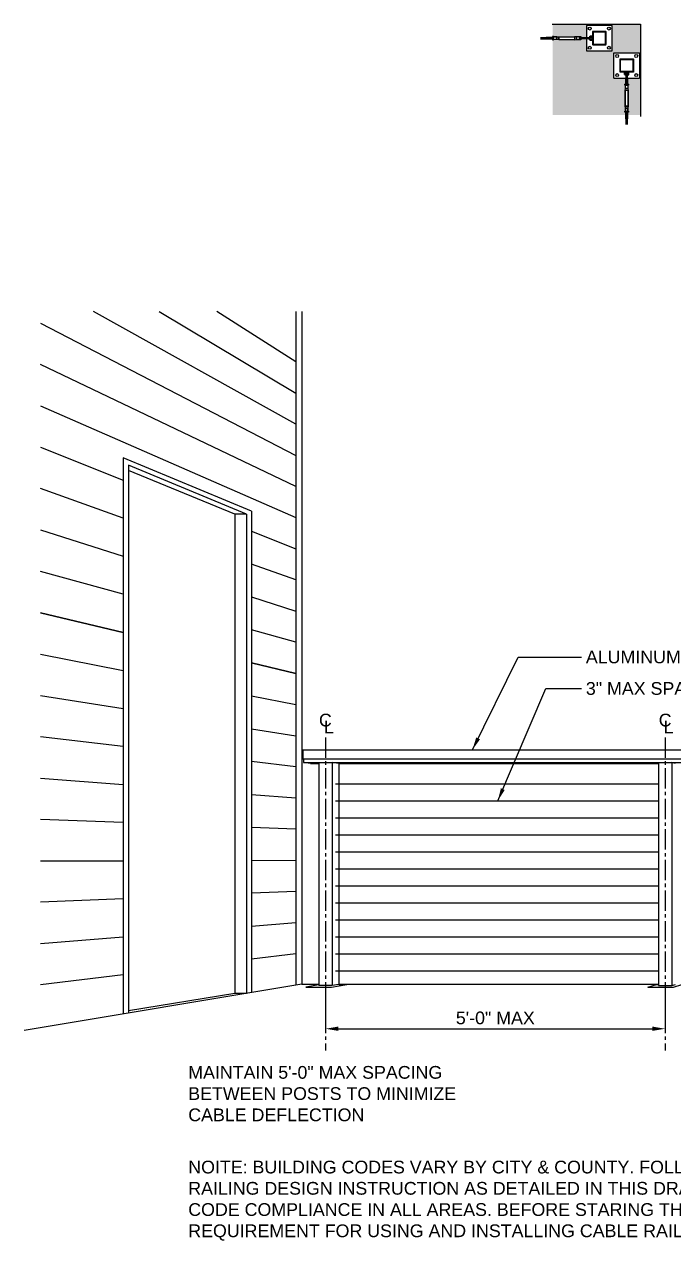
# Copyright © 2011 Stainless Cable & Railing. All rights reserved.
# Model space of a CAD drawing. Header units: inches. Extents: x -19098 to -18846, y -11153 to -10938.
# Drawn here: x -19098 to -18983.3, y -11152.8 to -10938 of the extents above; entities that cross this region are included whole.
import ezdxf

# ---------------------------------------------------------------- set-up
doc = ezdxf.new("R2010")
doc.units = ezdxf.units.IN
doc.header["$LTSCALE"] = 48
doc.header["$MEASUREMENT"] = 0
doc.linetypes.add('CENTER2', pattern=[1.125, 0.75, -0.125, 0.125, -0.125])
doc.layers.get('0').update_dxf_attribs({"color": 3})
for name, color, linetype in [('A-ANNO-DIM', 1, 'Continuous'), ('A-ANNO-NOTE', 3, 'Continuous'), ('A-DETL-FINE', 1, 'Continuous'), ('A-DETL-LMED', 4, 'Continuous'), ('A-DETL-MED', 5, 'Continuous'), ('A-DETL-POCHE', 253, 'Continuous'), ('A-DETL-THIN', 3, 'Continuous'), ('A-GRID', 251, 'CENTER2'), ('A-POCHE', 254, 'CENTER2')]:
    doc.layers.add(name, color=color, linetype=linetype)
doc.styles.add('SCR-ANNO', font='ARIAL.TTF')
doc.dimstyles.new('SCR-ANNO-VAR', dxfattribs={"dimscale": 48, "dimtxt": 0.09375, "dimasz": 0.09375, "dimexe": 0.03125, "dimexo": 0.03125, "dimgap": 0.03125, "dimtad": 1, "dimzin": 3, "dimdsep": 46, "dimlunit": 4, "dimtxsty": 'SCR-ANNO', "dimblk2": 'ARCHTICK', "dimcen": 0.09375, "dimdle": 0.03125, "dimclrd": 1, "dimclre": 1, "dimclrt": 256, "dimazin": 0, "dimtfac": 0.75, "dimtmove": 2, "dimatfit": 3, "dimfxl": 0, "dimfrac": 2, "dimtolj": 1, "dimtzin": 0, "dimlwd": -1, "dimlwe": -1, "dimarcsym": 0})

# ---------------------------------------------------------------- blocks, each defined once
blk = doc.blocks.new('*D10')
at = {"layer": 'A-ANNO-DIM', "color": 1}
for p, q in [((-19044.81, -11108.88), (-19044.81, -11116.12)), ((-18984.81, -11108.88), (-18984.81, -11116.12)), ((-19042.56, -11115.37), (-18987.06, -11115.37))]:
    blk.add_line(p, q, dxfattribs=at)
for points in [[(-19042.56, -11114.99), (-19042.56, -11115.74), (-19044.81, -11115.37)], [(-18987.06, -11114.99), (-18987.06, -11115.74), (-18984.81, -11115.37)]]:
    blk.add_solid(points, dxfattribs=at)
at = {"layer": 'A-ANNO-DIM', "insert": (-19014.81, -11113.47), "char_height": 2.25, "attachment_point": 5, "style": 'SCR-ANNO'}
blk.add_mtext('\\A1;5\'-0" MAX', dxfattribs=at)
blk = doc.blocks.new('_ArchTick')
at = {"color": 0, "linetype": 'ByBlock', "const_width": 0.15}
blk.add_lwpolyline([(-0.5, -0.5), (0.5, 0.5)], dxfattribs=at)
blk = doc.blocks.new('A$C5E34648E')
at = {"layer": 'A-ANNO-NOTE'}
for p, q in [((-7.07, 0.13), (-6.89, 0.13)), ((-7.07, 0.13), (-6.89, 0.13)), ((-6.33, 0.21), (-6.89, 0.21)), ((-6.33, 0.21), (-6.89, 0.21)), ((-2.1, 0.13), (-2.29, 0.13)), ((-2.1, 0.13), (-2.29, 0.13)), ((-0.72, -0.16), (-0.72, 0.14)), ((-0.72, 0.14), (-0.4, 0.14)), ((-0.4, 0.38), (-0.4, 0.36)), ((-0.4, 0.38), (-0.1, 0.38)), ((-0.4, 0.14), (-0.4, 0.19)), ((-0.1, 0.36), (-0.1, 0.38)), ((-0.1, 0.08), (-0.1, -0.1)), ((-7.07, -0.15), (-6.89, -0.15)), ((-7.07, -0.15), (-6.89, -0.15)), ((-2.1, -0.15), (-2.29, -0.15)), ((-2.1, -0.15), (-2.29, -0.15)), ((-0.46, -0.16), (-0.72, -0.16)), ((-0.4, -0.16), (-0.49, -0.16)), ((-0.46, -0.16), (-0.46, -0.16)), ((-0.4, -0.21), (-0.4, -0.16)), ((-0.4, -0.38), (-0.4, -0.36)), ((-0.4, -0.38), (-0.1, -0.38)), ((-0.36, -0.16), (-0.36, -0.16)), ((-0.1, -0.36), (-0.1, -0.38))]:
    blk.add_line(p, q, dxfattribs=at)
for points in [[(-9.2, 0.14), (-8.21, 0.14), (-8.21, -0.16), (-9.2, -0.16)], [(-9.2, 0.14), (-8.21, 0.14), (-8.21, -0.16), (-9.2, -0.16)], [(-8.21, -0.15), (-7.07, -0.15), (-7.07, 0.13), (-8.21, 0.13)], [(-2.1, 0.13), (-0.72, 0.13), (-0.72, -0.15), (-2.1, -0.15)], [(-2.1, 0.13), (-0.72, 0.13), (-0.72, -0.15), (-2.1, -0.15)], [(-0.46, -0.16), (-0.46, -0.16), (-0.72, -0.16), (-0.72, 0.14), (-0.46, 0.14)]]:
    blk.add_lwpolyline(points, dxfattribs=at)
for points in [[(-6.89, 0.3), (-7.07, 0.3), (-7.07, -0.31), (-6.89, -0.31)], [(-6.89, 0.3), (-7.07, 0.3), (-7.07, -0.31), (-6.89, -0.31)], [(-6.33, -0.23), (-6.89, -0.23), (-6.89, 0.21), (-6.33, 0.21)], [(-6.33, -0.23), (-6.89, -0.23), (-6.89, 0.21), (-6.33, 0.21)], [(-6.33, 0.21), (-5.98, 0.26), (-5.98, -0.27), (-6.33, -0.23)], [(-6.33, 0.21), (-5.98, 0.26), (-5.98, -0.27), (-6.33, -0.23)], [(-5.98, 0.26), (-3.19, 0.26), (-3.19, -0.27), (-5.98, -0.27)], [(-5.98, 0.26), (-3.19, 0.26), (-3.19, -0.27), (-5.98, -0.27)], [(-2.85, 0.21), (-3.19, 0.26), (-3.19, -0.27), (-2.85, -0.23)], [(-2.85, 0.21), (-3.19, 0.26), (-3.19, -0.27), (-2.85, -0.23)], [(-2.85, -0.23), (-2.29, -0.23), (-2.29, 0.21), (-2.85, 0.21)], [(-2.85, -0.23), (-2.29, -0.23), (-2.29, 0.21), (-2.85, 0.21)], [(-2.29, 0.3), (-2.1, 0.3), (-2.1, -0.31), (-2.29, -0.31)], [(-2.29, 0.3), (-2.1, 0.3), (-2.1, -0.31), (-2.29, -0.31)], [(-0.08, -0.36), (-0.08, 0.36), (0.01, 0.36), (0.01, -0.36)]]:
    blk.add_lwpolyline(points, close=True, dxfattribs=at)
blk.add_lwpolyline([(-0.27, 0.19), (-0.45, 0.19, -0.414214), (-0.46, 0.2), (-0.46, 0.35, -0.414214), (-0.45, 0.36), (-0.08, 0.36), (-0.08, -0.36), (-0.45, -0.36, -0.414214), (-0.46, -0.35), (-0.46, -0.22, -0.414214), (-0.45, -0.21), (-0.27, -0.21)], format="xyb", dxfattribs=at)
for centre, radius in [((-0.41, -0.01), 0.152), ((-0.28, -0.01), 0.202)]:
    blk.add_arc(centre, radius, 273.1321, 86.8679, dxfattribs=at)
at = {"layer": 'A-DETL-FINE', "lineweight": 0}
for p, q in [((-8.13, -0.15), (-8.21, 0.13)), ((-8.13, -0.15), (-8.21, 0.13)), ((-8.04, -0.15), (-8.12, 0.13)), ((-8.04, -0.15), (-8.12, 0.13)), ((-7.96, -0.15), (-8.03, 0.13)), ((-7.96, -0.15), (-8.03, 0.13)), ((-7.96, -0.15), (-8.03, 0.13)), ((-7.96, -0.15), (-8.03, 0.13)), ((-7.87, -0.15), (-7.94, 0.13)), ((-7.87, -0.15), (-7.94, 0.13)), ((-7.78, -0.15), (-7.85, 0.13)), ((-7.78, -0.15), (-7.85, 0.13)), ((-7.69, -0.15), (-7.76, 0.13)), ((-7.69, -0.15), (-7.76, 0.13)), ((-7.6, -0.15), (-7.68, 0.13)), ((-7.6, -0.15), (-7.68, 0.13)), ((-7.51, -0.15), (-7.59, 0.13)), ((-7.51, -0.15), (-7.59, 0.13)), ((-7.51, -0.15), (-7.59, 0.13)), ((-7.51, -0.15), (-7.59, 0.13)), ((-7.43, -0.15), (-7.5, 0.13)), ((-7.43, -0.15), (-7.5, 0.13)), ((-7.34, -0.15), (-7.41, 0.13)), ((-7.34, -0.15), (-7.41, 0.13)), ((-7.25, -0.15), (-7.32, 0.13)), ((-7.25, -0.15), (-7.32, 0.13)), ((-7.16, -0.15), (-7.23, 0.13)), ((-7.16, -0.15), (-7.23, 0.13)), ((-7.07, -0.15), (-7.15, 0.13)), ((-7.07, -0.15), (-7.15, 0.13)), ((-2.05, -0.15), (-1.97, 0.13)), ((-2.05, -0.15), (-1.97, 0.13)), ((-1.96, -0.15), (-1.88, 0.13)), ((-1.96, -0.15), (-1.88, 0.13)), ((-1.87, -0.15), (-1.79, 0.13)), ((-1.87, -0.15), (-1.79, 0.13)), ((-1.87, -0.15), (-1.79, 0.13)), ((-1.87, -0.15), (-1.79, 0.13)), ((-1.78, -0.15), (-1.71, 0.13)), ((-1.78, -0.15), (-1.71, 0.13)), ((-1.69, -0.15), (-1.62, 0.13)), ((-1.69, -0.15), (-1.62, 0.13)), ((-1.6, -0.15), (-1.53, 0.13)), ((-1.6, -0.15), (-1.53, 0.13)), ((-1.52, -0.15), (-1.44, 0.13)), ((-1.52, -0.15), (-1.44, 0.13)), ((-1.43, -0.15), (-1.35, 0.13)), ((-1.43, -0.15), (-1.35, 0.13)), ((-1.43, -0.15), (-1.35, 0.13)), ((-1.43, -0.15), (-1.35, 0.13)), ((-1.34, -0.15), (-1.26, 0.13)), ((-1.34, -0.15), (-1.26, 0.13)), ((-1.25, -0.15), (-1.18, 0.13)), ((-1.25, -0.15), (-1.18, 0.13)), ((-1.16, -0.15), (-1.09, 0.13)), ((-1.16, -0.15), (-1.09, 0.13)), ((-1.07, -0.15), (-1, 0.13)), ((-1.07, -0.15), (-1, 0.13)), ((-0.98, -0.15), (-0.91, 0.13)), ((-0.98, -0.15), (-0.91, 0.13)), ((-0.98, -0.15), (-0.91, 0.13)), ((-0.98, -0.15), (-0.91, 0.13)), ((-0.9, -0.15), (-0.82, 0.13)), ((-0.9, -0.15), (-0.82, 0.13)), ((-0.81, -0.15), (-0.73, 0.13)), ((-0.81, -0.15), (-0.73, 0.13))]:
    blk.add_line(p, q, dxfattribs=at)
at = {"layer": 'A-DETL-FINE'}
blk.add_lwpolyline([(-8.21, -0.15), (-7.07, -0.15), (-7.07, 0.13), (-8.21, 0.13)], dxfattribs=at)

msp = doc.modelspace()

# ---------------------------------------------------------------- hatches: boundary and pattern name
at = {"layer": 'A-POCHE'}
h = msp.add_hatch(color=256, dxfattribs=at)
edge = h.paths.add_edge_path(flags=0)
edge.add_line((-18998.705, -10940.611), (-18998.705, -10942.662))
edge.add_arc((-18998.645, -10942.662), 0.06, 180, 270)
edge.add_line((-18998.645, -10942.722), (-18994.245, -10942.722))
edge.add_arc((-18994.245, -10942.662), 0.06, 270, 360)
edge.add_line((-18994.185, -10942.662), (-18994.185, -10938.262))
edge.add_arc((-18994.245, -10938.262), 0.06, 0, 90)
edge.add_line((-18994.245, -10938.202), (-18998.645, -10938.202))
edge.add_arc((-18998.645, -10938.262), 0.06, 90, 180)
edge.add_line((-18998.705, -10938.262), (-18998.705, -10940.611))
edge = h.paths.add_edge_path(flags=0)
edge.add_arc((-18993.808, -10943.099), 0.06, 90, 180)
edge.add_line((-18993.868, -10943.099), (-18993.868, -10947.499))
edge.add_arc((-18993.808, -10947.499), 0.06, 180, 270)
edge.add_line((-18993.808, -10947.559), (-18991.757, -10947.559))
edge.add_line((-18991.757, -10947.559), (-18989.408, -10947.559))
edge.add_arc((-18989.408, -10947.499), 0.06, 270, 360)
edge.add_line((-18989.348, -10947.499), (-18989.348, -10943.099))
edge.add_arc((-18989.408, -10943.099), 0.06, 0, 90)
edge.add_line((-18989.408, -10943.039), (-18993.808, -10943.039))
h.paths.add_polyline_path([(-19004.523, -10940.774), (-19004.661, -10940.774), (-19004.661, -10954.027), (-18991.757, -10954.027), (-18991.757, -10953.56), (-18991.92, -10953.56), (-18991.92, -10953.376), (-18991.84, -10953.376), (-18991.84, -10952.815), (-18991.883, -10952.47), (-18991.883, -10949.683), (-18991.84, -10949.338), (-18991.84, -10948.776), (-18991.92, -10948.776), (-18991.92, -10948.593), (-18991.757, -10948.593), (-18991.757, -10947.559), (-18991.476, -10947.559), (-18991.476, -10948.593), (-18991.313, -10948.593), (-18991.313, -10948.776), (-18991.393, -10948.776), (-18991.393, -10949.338), (-18991.351, -10949.683), (-18991.351, -10952.47), (-18991.393, -10952.815), (-18991.393, -10953.376), (-18991.313, -10953.376), (-18991.313, -10953.56), (-18991.476, -10953.56), (-18991.476, -10954.027), (-18989.168, -10954.027), (-18989.168, -10938.022), (-19004.661, -10938.022), (-19004.661, -10940.167), (-19004.523, -10940.167), (-19004.523, -10940.246), (-19003.961, -10940.246), (-19003.616, -10940.204), (-19000.829, -10940.204), (-19000.484, -10940.246), (-18999.923, -10940.246), (-18999.923, -10940.167), (-18999.739, -10940.167), (-18999.739, -10940.33), (-18998.705, -10940.33), (-18998.705, -10940.611), (-18999.739, -10940.611), (-18999.739, -10940.774), (-18999.923, -10940.774), (-18999.923, -10940.693), (-19000.484, -10940.693), (-19000.829, -10940.735), (-19003.616, -10940.735), (-19003.961, -10940.693), (-19004.523, -10940.693)])

# ---------------------------------------------------------------- linework, layer by layer
at = {"ltscale": 0.02}
for p, q in [((-19045.995, -11107.621), (-19048.279, -11108.006)), ((-19042.455, -11107.535), (-19041.027, -11107.535)), ((-18986.328, -11107.535), (-18985.995, -11107.535)), ((-18985.995, -11107.754), (-18983.633, -11107.754))]:
    msp.add_line(p, q, dxfattribs=at)
at = {"layer": 'A-DETL-FINE'}
for points in [[(-18995.364, -10941.543), (-18995.364, -10939.381), (-18997.526, -10939.381), (-18997.526, -10941.543)], [(-18992.689, -10944.218), (-18990.527, -10944.218), (-18990.527, -10946.38), (-18992.689, -10946.38)]]:
    msp.add_lwpolyline(points, close=True, dxfattribs=at)
at = {"layer": 'A-DETL-LMED'}
for p, q in [((-19048.805, -11066.126), (-19048.805, -11067.7)), ((-19048.805, -11066.126), (-18861.04, -11066.126)), ((-19048.805, -11067.7), (-18861.04, -11067.7)), ((-19048.668, -11067.7), (-19048.668, -11068.369)), ((-19047.437, -11068.523), (-19048.668, -11068.369)), ((-19047.437, -11068.523), (-19045.995, -11068.523)), ((-19045.995, -11068.369), (-19045.995, -11107.754)), ((-19042.455, -11068.523), (-18985.995, -11068.523)), ((-19042.455, -11068.523), (-19042.455, -11107.551)), ((-18985.995, -11068.369), (-18985.995, -11107.754))]:
    msp.add_line(p, q, dxfattribs=at)
for points in [[(-18995.264, -10941.593), (-18995.264, -10939.331, 0.4142136), (-18995.314, -10939.281), (-18997.576, -10939.281, 0.4142136), (-18997.626, -10939.331), (-18997.626, -10941.593, 0.4142136), (-18997.576, -10941.643), (-18995.314, -10941.643, 0.4142136)], [(-18992.739, -10944.118), (-18990.477, -10944.118, -0.4142136), (-18990.427, -10944.168), (-18990.427, -10946.43, -0.4142136), (-18990.477, -10946.48), (-18992.739, -10946.48, -0.4142136), (-18992.789, -10946.43), (-18992.789, -10944.168, -0.4142136)]]:
    msp.add_lwpolyline(points, format="xyb", close=True, dxfattribs=at)
msp.add_arc((-19048.658, -11066.136), 0.01, 90, 180, dxfattribs=at)
at = {"layer": 'A-DETL-MED'}
for p, q in [((-19048.995, -11107.504), (-19097.979, -11115.681)), ((-19048.995, -11107.504), (-19045.995, -11107.504)), ((-19042.455, -11107.504), (-18985.995, -11107.504))]:
    msp.add_line(p, q, dxfattribs=at)
at = {"layer": 'A-DETL-MED', "color": 252}
msp.add_lwpolyline([(-19004.756, -10938.022), (-18989.168, -10938.022), (-18989.168, -10954.282)], dxfattribs=at)
at = {"layer": 'A-DETL-POCHE'}
for p, q in [((-19050.028, -11008.626), (-19085.757, -10988.719)), ((-19074.155, -10988.719), (-19050.028, -11003.126)), ((-19050.028, -10997.626), (-19064.009, -10988.719)), ((-19050.028, -10988.719), (-19050.028, -11107.676)), ((-19095.144, -10990.791), (-19050.028, -11014.126)), ((-19050.028, -11019.626), (-19095.144, -10998.094)), ((-19095.144, -11005.397), (-19050.028, -11025.126)), ((-19095.144, -11012.699), (-19080.538, -11018.503)), ((-19057.873, -11023.989), (-19080.538, -11014.572)), ((-19080.538, -11014.572), (-19080.538, -11112.769)), ((-19058.751, -11024.501), (-19079.594, -11015.841)), ((-19079.594, -11015.841), (-19079.594, -11112.612)), ((-19060.802, -11024.501), (-19079.594, -11016.801)), ((-19080.538, -11025.222), (-19095.144, -11020.002)), ((-19058.751, -11024.501), (-19060.802, -11024.501)), ((-19060.802, -11024.501), (-19060.802, -11109.132)), ((-19058.751, -11024.501), (-19058.751, -11109.132)), ((-19057.873, -11023.989), (-19057.873, -11108.986)), ((-19095.144, -11027.305), (-19080.538, -11031.941)), ((-19057.873, -11027.508), (-19050.028, -11030.626)), ((-19080.538, -11038.66), (-19095.144, -11034.607)), ((-19050.028, -11036.126), (-19057.873, -11033.322)), ((-19057.873, -11039.135), (-19050.028, -11041.626)), ((-19095.144, -11041.91), (-19080.538, -11045.379)), ((-19080.538, -11045.379), (-19095.144, -11041.91)), ((-19050.028, -11047.126), (-19057.873, -11044.949)), ((-19095.144, -11049.213), (-19080.538, -11052.098)), ((-19050.028, -11052.626), (-19057.873, -11050.762)), ((-19057.873, -11050.762), (-19050.028, -11052.626)), ((-19095.144, -11056.515), (-19080.538, -11058.817)), ((-19057.873, -11056.576), (-19050.028, -11058.126)), ((-19057.873, -11062.389), (-19050.028, -11063.626)), ((-19080.538, -11065.536), (-19095.144, -11063.818)), ((-19050.028, -11069.126), (-19057.873, -11068.203)), ((-19095.144, -11071.12), (-19080.538, -11072.255)), ((-19057.873, -11074.016), (-19050.028, -11074.626)), ((-19080.538, -11078.974), (-19095.144, -11078.423)), ((-19050.028, -11080.126), (-19057.873, -11079.83)), ((-19095.144, -11085.726), (-19080.538, -11085.693)), ((-19057.873, -11085.643), (-19050.028, -11085.626)), ((-19080.538, -11092.412), (-19095.144, -11093.028)), ((-19050.028, -11091.126), (-19057.873, -11091.456)), ((-19057.873, -11097.27), (-19050.028, -11096.626)), ((-19095.144, -11100.331), (-19080.538, -11099.131)), ((-19050.028, -11102.126), (-19057.873, -11103.083)), ((-19080.538, -11105.85), (-19095.144, -11107.634)), ((-19060.802, -11109.132), (-19079.594, -11112.226)), ((-19058.751, -11109.132), (-19060.802, -11109.132))]:
    msp.add_line(p, q, dxfattribs=at)
at = {"layer": 'A-DETL-POCHE', "color": 252}
msp.add_line((-19048.995, -10988.719), (-19048.995, -11107.504), dxfattribs=at)
at = {"layer": 'A-DETL-THIN'}
for p, q in [((-19048.668, -11068.369), (-18860.984, -11068.369)), ((-19043.633, -11068.369), (-19043.633, -11107.754)), ((-19042.455, -11068.523), (-19043.633, -11068.369)), ((-18983.633, -11068.369), (-18983.633, -11107.754)), ((-18982.999, -11068.523), (-18983.633, -11068.369)), ((-19043.044, -11072.126), (-18985.995, -11072.126)), ((-19043.044, -11075.126), (-18985.995, -11075.126)), ((-19043.044, -11078.126), (-18985.995, -11078.126)), ((-19043.044, -11081.126), (-18985.995, -11081.126)), ((-19043.044, -11084.126), (-18985.995, -11084.126)), ((-19043.044, -11087.126), (-18985.995, -11087.126)), ((-19043.044, -11090.126), (-18985.995, -11090.126)), ((-19043.044, -11093.126), (-18985.995, -11093.126)), ((-19043.044, -11096.126), (-18985.995, -11096.126)), ((-19043.044, -11099.126), (-18985.995, -11099.126)), ((-19043.044, -11102.126), (-18985.995, -11102.126)), ((-19043.044, -11105.126), (-18985.995, -11105.126)), ((-19043.729, -11108.006), (-19041.027, -11107.535)), ((-19042.455, -11107.551), (-19043.633, -11107.754)), ((-19043.633, -11107.754), (-19045.995, -11107.754))]:
    msp.add_line(p, q, dxfattribs=at)
at = {"layer": 'A-DETL-THIN', "ltscale": 0.02}
for p, q in [((-18987.869, -11108.006), (-18986.328, -11107.535)), ((-18983.633, -11107.754), (-18982.999, -11107.551)), ((-18983.319, -11108.006), (-18981.872, -11107.535)), ((-19048.279, -11108.006), (-19043.729, -11108.006)), ((-18987.869, -11108.006), (-18983.319, -11108.006))]:
    msp.add_line(p, q, dxfattribs=at)
for points in [[(-18998.705, -10940.611), (-18998.705, -10942.662, 0.4142136), (-18998.645, -10942.722), (-18994.245, -10942.722, 0.4142136), (-18994.185, -10942.662), (-18994.185, -10938.262, 0.4142136), (-18994.245, -10938.202), (-18998.645, -10938.202, 0.4142136), (-18998.705, -10938.262), (-18998.705, -10940.611)], [(-18991.757, -10947.559), (-18993.808, -10947.559, -0.4142136), (-18993.868, -10947.499), (-18993.868, -10943.099, -0.4142136), (-18993.808, -10943.039), (-18989.408, -10943.039, -0.4142136), (-18989.348, -10943.099), (-18989.348, -10947.499, -0.4142136), (-18989.408, -10947.559), (-18991.757, -10947.559)]]:
    msp.add_lwpolyline(points, format="xyb", dxfattribs=at)
msp.add_lwpolyline([(-18991.476, -10954.267), (-18991.757, -10954.267), (-18991.757, -10953.56), (-18991.92, -10953.56), (-18991.92, -10953.376), (-18991.84, -10953.376), (-18991.84, -10952.815), (-18991.883, -10952.47), (-18991.883, -10949.683), (-18991.84, -10949.338), (-18991.84, -10948.776), (-18991.92, -10948.776), (-18991.92, -10948.593), (-18991.757, -10948.593), (-18991.757, -10947.559), (-18991.476, -10947.559), (-18991.476, -10948.593), (-18991.313, -10948.593), (-18991.313, -10948.776), (-18991.393, -10948.776), (-18991.393, -10949.338), (-18991.351, -10949.683), (-18991.351, -10952.47), (-18991.393, -10952.815), (-18991.393, -10953.376), (-18991.313, -10953.376), (-18991.313, -10953.56), (-18991.476, -10953.56), (-18991.476, -10954.267)], close=True, dxfattribs=at)
for centre in [(-18998.135, -10938.772), (-18994.755, -10938.772), (-18998.135, -10942.152), (-18994.755, -10942.152), (-18993.298, -10943.609), (-18989.918, -10943.609), (-18993.298, -10946.989), (-18989.918, -10946.989)]:
    msp.add_circle(centre, 0.257, dxfattribs=at)
at = {"layer": 'A-GRID', "ltscale": 0.1}
for p, q in [((-19044.814, -11063.947), (-19044.814, -11119.181)), ((-18984.814, -11063.947), (-18984.814, -11119.181))]:
    msp.add_line(p, q, dxfattribs=at)

# ---------------------------------------------------------------- block references
msp.add_blockref('A$C5E34648E', (-18997.635, -10940.462))
at = {"xscale": -1, "rotation": 270.0000000000521}
msp.add_blockref('A$C5E34648E', (-18991.608, -10946.488), dxfattribs=at)

# ---------------------------------------------------------------- texts
at = {"layer": 'A-ANNO-DIM', "char_height": 2.25, "style": 'SCR-ANNO'}
for s, insert, width, attachment_point in [('\\A1;ALUMINUM HANDRAIL ', (-18998.822, -11050.876), 36.83057, 7), ('\\A1;3" MAX SPACING', (-18998.822, -11056.441), 25.83139, 7), ('\\A1;C', (-19045.957, -11062.028), 1.77431, 7), ('\\A1;C', (-18985.957, -11062.028), 1.77431, 7), ('\\A1;L', (-19045.081, -11063.223), 1.77431, 7), ('\\A1;L', (-18985.081, -11063.223), 1.77431, 7), ('\\A1;MAINTAIN 5\'-0" MAX SPACING\\PBETWEEN POSTS TO MINIMIZE CABLE DEFLECTION', (-19069.033, -11121.946), 49.0239, 1), ('\\A1;NOITE: BUILDING CODES VARY BY CITY & COUNTY. FOLLOWING THE INSTALLATION AND RAILING DESIGN INSTRUCTION AS DETAILED IN THIS DRAWING DOES NOT GUARANTEE CODE COMPLIANCE IN ALL AREAS. BEFORE STARING THE PROJECT, CHECK WITH LOCAL REQUIREMENT FOR USING AND INSTALLING CABLE RAILINGS.', (-19069.033, -11138.667), 137.46528, 1)]:
    msp.add_mtext(s, dxfattribs=dict(at, insert=insert, width=width, attachment_point=attachment_point))

# ---------------------------------------------------------------- dimensions: what is measured, and where the dimension line sits
at = {"layer": 'A-ANNO-DIM'}
dim = msp.add_linear_dim(base=(-18984.814, -11115.365), p1=(-19044.814, -11108.126), p2=(-18984.814, -11108.126), text='<> MAX', dimstyle='SCR-ANNO-VAR', override={"dimscale": 24}, dxfattribs=at)
dim.commit()
dim.dimension.update_dxf_attribs({"geometry": '*D10', "text_midpoint": (-19014.814, -11113.467)})

# ---------------------------------------------------------------- leaders
at = {"layer": 'A-ANNO-DIM', "annotation_type": 0, "has_hookline": 1, "hookline_direction": 0}
for points, text_width in [([(-19018.856, -11066.126), (-19010.754, -11049.751), (-18999.572, -11049.751)], 33.42), ([(-19014.376, -11075.126), (-19005.88, -11055.316), (-18999.572, -11055.316)], 25.241)]:
    msp.add_leader(points, dimstyle='SCR-ANNO-VAR', override={"dimscale": 24, "dimgap": 0.03125, "dimtad": 0}, dxfattribs=dict(at, text_width=text_width))

doc.saveas('drawing.dxf')
